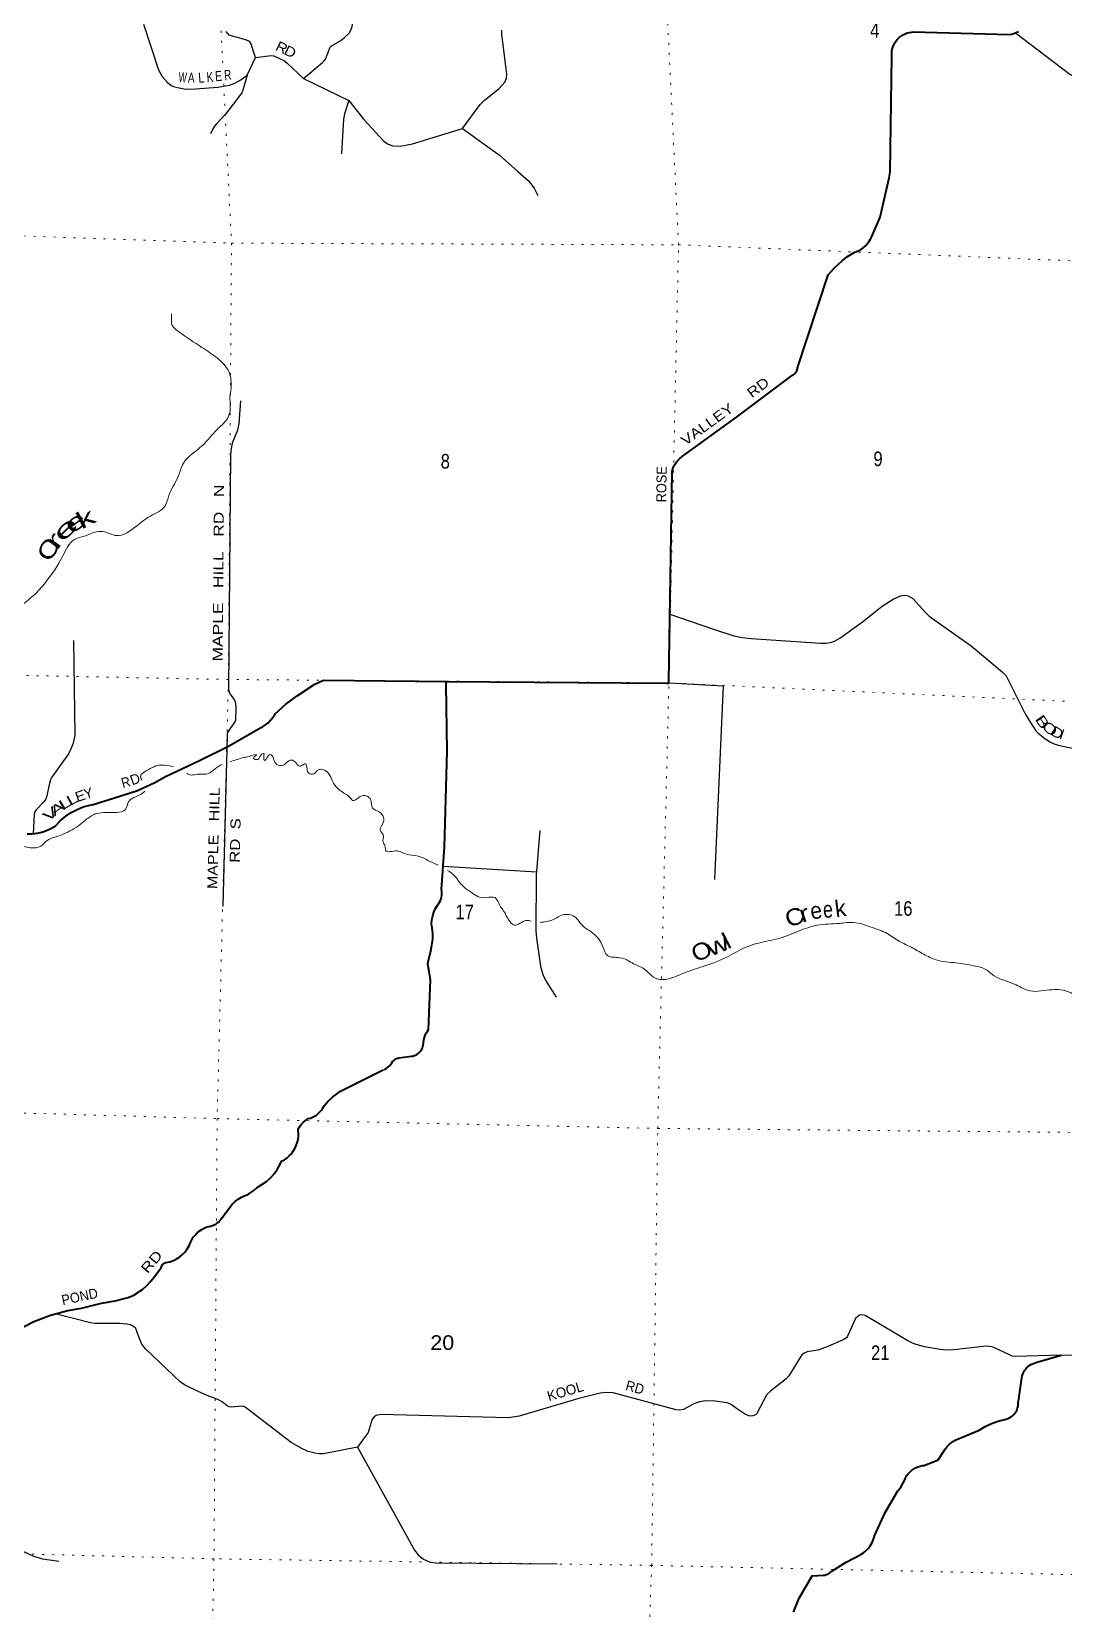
# Model space of a CAD drawing. Header units: feet. Extents: x -509309 to -252658, y -547785 to -360805.
# Drawn here: x -471661 to -459270, y -519846 to -500895 of the extents above; entities that cross this region are included whole.
import ezdxf
from ezdxf.enums import TextEntityAlignment as Align

# ---------------------------------------------------------------- set-up
doc = ezdxf.new("R2010")
doc.units = ezdxf.units.FT
doc.header["$LTSCALE"] = 80
doc.linetypes.add('DOTTED', pattern=[1.5, 0.3, -1.2])
for name, color, linetype, lineweight in [('26', 7, 'Continuous', 40), ('27', 7, 'Continuous', 13), ('29', 7, 'Continuous', 25), ('39', 7, 'Continuous', 13), ('7', 7, 'DOTTED', 13)]:
    doc.layers.add(name, color=color, linetype=linetype, lineweight=lineweight)
doc.layers.add('30', color=7, linetype='Continuous')
doc.layers.add('41', color=7, linetype='Continuous')

msp = doc.modelspace()

# ---------------------------------------------------------------- linework, layer by layer
at = {"layer": '26'}
msp.add_line((-467440.11, -513351.93), (-467437, -513350.43), dxfattribs=at)
for points in [[(-466687.8, -508689.66), (-464048.2, -508712.61), (-464015.05, -508712.9), (-464014.67, -508687.83), (-463976.38, -506181.68), (-463970.78, -506153.8), (-463962.29, -506126.66), (-463951.02, -506100.56), (-463937.07, -506075.78), (-463920.62, -506052.6), (-463901.83, -506031.26), (-463880.91, -506012), (-463858.1, -505995.03), (-463854.65, -505992.78), (-463203.46, -505520.74), (-462533.32, -505017.18), (-462522.58, -505010.78), (-462512.57, -505003.29), (-462503.4, -504994.8), (-462495.17, -504985.4), (-462487.96, -504975.19), (-462481.86, -504964.28), (-462476.93, -504952.79), (-462473.23, -504940.85), (-462470.8, -504928.59), (-462470.56, -504926.8), (-462103.64, -503812.73), (-462024.82, -503723.83), (-461937.14, -503643.66), (-461870.75, -503593.03), (-461790.53, -503545.83), (-461716.02, -503511.37), (-461687.05, -503491.41), (-461660.32, -503468.54), (-461636.13, -503442.99), (-461614.74, -503415.06), (-461596.38, -503385.04), (-461581.27, -503353.28), (-461581.13, -503352.94), (-461482.17, -503119.25), (-461374.43, -502650.04), (-461362.3, -502577.38), (-461340.41, -501190.45), (-461341.57, -501162.59), (-461339.81, -501134.77), (-461335.15, -501107.29), (-461327.65, -501080.44), (-461317.38, -501054.52), (-461304.45, -501029.82), (-461289.02, -501006.61), (-461271.24, -500985.14), (-461251.32, -500965.64), (-461229.46, -500948.33), (-461205.92, -500933.4), (-461180.95, -500921.01), (-461154.82, -500911.3), (-461127.81, -500904.38), (-461100.23, -500900.32), (-461083.4, -500899.27), (-459931.38, -500929.28), (-459902.9, -500924.46), (-459875.09, -500916.69), (-459848.23, -500906.06), (-459822.64, -500892.68)], [(-471713.27, -510519.2), (-471654.6, -510518.35), (-471596.33, -510511.36), (-471539.11, -510498.33), (-471483.57, -510479.38), (-471430.32, -510454.74), (-471379.93, -510424.66), (-471368.58, -510416.85), (-471312.95, -510359.3), (-471251.6, -510307.87), (-471185.22, -510263.15), (-471114.52, -510225.61), (-471040.29, -510195.66), (-470963.33, -510173.63), (-470922.23, -510165.35), (-470679.53, -510092.31), (-470392.11, -509998.53), (-470183.96, -509904.55), (-470054.48, -509832.05), (-469645.87, -509637.58), (-469300.11, -509467.33), (-468929.05, -509253.71), (-468891.58, -509234.63), (-468856.3, -509211.73), (-468823.61, -509185.28), (-468793.86, -509155.55), (-468767.39, -509122.88), (-468744.48, -509087.61), (-468739.55, -509078.84), (-468609.15, -508962.62), (-468472.71, -508864.15), (-468262.16, -508723.99), (-468160.55, -508676.86), (-466687.8, -508689.66)], [(-467430.47, -513345.09), (-467408.3, -513332.34), (-467387.58, -513317.34), (-467368.54, -513300.26), (-467351.39, -513281.28), (-467336.32, -513260.62), (-467330.7, -513251.57), (-467320.24, -513240.38), (-467308.67, -513230.36), (-467296.11, -513221.59), (-467282.7, -513214.19), (-467268.6, -513208.23), (-467254.71, -513203.97), (-467134.71, -513189.24), (-467105.45, -513187.57), (-467088.03, -513184.34), (-467071.05, -513179.32), (-467054.68, -513172.54), (-467039.11, -513164.09), (-467024.51, -513154.06), (-467011.03, -513142.56), (-466998.84, -513129.72), (-466988.05, -513115.67), (-466978.79, -513100.57), (-466971.16, -513084.58), (-466965.24, -513067.88), (-466961.1, -513050.66), (-466958.78, -513033.1), (-466958.26, -513019.48), (-466954.8, -512990.81), (-466948.36, -512962.66), (-466939.01, -512935.34), (-466926.86, -512909.14), (-466912.04, -512884.36), (-466897.66, -512864.86), (-466876.53, -512269.95), (-466906.93, -512072.55), (-466872.5, -511921.17), (-466857.11, -511853.03), (-466848.92, -511783.66), (-466848.03, -511713.82), (-466854.45, -511644.26), (-466863.15, -511596.61), (-466858.39, -511549.82), (-466848.77, -511503.78), (-466834.39, -511459.01), (-466815.41, -511415.98), (-466792.64, -511376.12), (-466778.5, -511358.54), (-466766.28, -511339.58), (-466756.1, -511319.44), (-466748.09, -511298.36), (-466742.32, -511276.55), (-466738.87, -511254.26), (-466737.76, -511231.72), (-466739.02, -511209.2), (-466742.62, -511186.93), (-466743.03, -511185.08), (-466706.28, -510674.85), (-466673.23, -509526.86), (-466687.14, -508727.31), (-466687.8, -508689.66)], [(-468751.77, -514596.84), (-468713.36, -514544.24), (-468680.66, -514487.91), (-468661.53, -514446.98), (-468628.57, -514428.84), (-468597.68, -514407.35), (-468569.21, -514382.76), (-468543.46, -514355.32), (-468520.73, -514325.34), (-468501.25, -514293.15), (-468485.24, -514259.1), (-468472.88, -514223.57), (-468464.31, -514186.93), (-468459.61, -514149.6), (-468458.83, -514111.99), (-468462, -514074.49), (-468463.97, -514061.81), (-468445.98, -514032.36), (-468425.01, -514004.96), (-468401.28, -513979.9), (-468375.07, -513957.45), (-468346.66, -513937.87), (-468342.03, -513935.08), (-468315.5, -513928.16), (-468289.83, -513918.51), (-468265.31, -513906.23), (-468242.21, -513891.46), (-468220.78, -513874.35), (-468201.26, -513855.09), (-468183.86, -513833.9), (-468168.77, -513811.01), (-468161.64, -513798.04), (-468109.26, -513735.34), (-468050.61, -513678.46), (-467986.33, -513628.02), (-467961.78, -513611.44), (-467440.97, -513350.11)], [(-471825.49, -516466.99), (-471634.34, -516369.59), (-471434.06, -516292.7), (-471226.84, -516237.17), (-471060.16, -516208.87), (-470821.62, -516147.5), (-470658.61, -516120.47), (-470503.95, -516080.7), (-470434.83, -516050.82), (-470389.15, -516024.14), (-470364.17, -516006.72), (-470330.9, -515983.52), (-470277.19, -515937.01), (-470228.64, -515885.14), (-470193.37, -515839.45), (-470126.67, -515750.68), (-470107.91, -515725.71), (-470098.79, -515700.68), (-470094.45, -515693.68), (-470089.09, -515686.78), (-470083.05, -515680.47), (-470076.37, -515674.83), (-470069.15, -515669.92), (-470061.45, -515665.79), (-470053.36, -515662.49), (-470052.74, -515662.31), (-470027.84, -515657.89), (-470002.74, -515650.9), (-469989.09, -515647.1), (-469951.78, -515632.36), (-469916.22, -515613.8), (-469882.79, -515591.62), (-469851.86, -515566.07), (-469823.77, -515537.43), (-469798.83, -515506.01), (-469777.3, -515472.15), (-469767.2, -515453.01), (-469755.3, -515420.1), (-469740.02, -515388.62), (-469721.54, -515358.91), (-469700.05, -515331.3), (-469675.79, -515306.08), (-469649.03, -515283.53), (-469620.06, -515263.91), (-469589.2, -515247.42), (-469556.78, -515234.25), (-469534.13, -515227.29), (-469512.48, -515223.56), (-469491.33, -515217.58), (-469470.93, -515209.43), (-469451.49, -515199.2), (-469433.23, -515186.98), (-469416.34, -515172.92), (-469401.01, -515157.18), (-469387.42, -515139.92), (-469383.06, -515133.5), (-469253.78, -514960.86), (-469219.53, -514928.92), (-469182.13, -514900.73), (-469141.98, -514876.61), (-469099.54, -514856.81), (-469057.88, -514842.33), (-468991.02, -514792.59), (-468953.23, -514759.2), (-468896.75, -514726.76), (-468843.97, -514688.61), (-468795.46, -514645.14), (-468751.77, -514596.84)], [(-460571.32, -517788.14), (-460539.41, -517774.64), (-460534.66, -517772.96), (-460291.2, -517673.87), (-460220.05, -517629.35), (-460144.64, -517592.5), (-460065.79, -517563.75), (-459984.36, -517543.39), (-459980.65, -517542.68), (-459961.07, -517537.77), (-459942.1, -517530.84), (-459923.97, -517521.96), (-459906.86, -517511.24), (-459890.96, -517498.79), (-459876.46, -517484.74), (-459863.5, -517469.26), (-459852.23, -517452.5), (-459842.77, -517434.66), (-459835.24, -517415.93), (-459829.7, -517396.52), (-459826.22, -517376.63), (-459824.83, -517356.49), (-459824.81, -517352.78), (-459781.87, -517045.25), (-459777.18, -517022.36), (-459770.13, -517000.09), (-459760.78, -516978.67), (-459749.25, -516958.35), (-459735.65, -516939.35), (-459720.15, -516921.87), (-459702.9, -516906.11), (-459684.1, -516892.24), (-459663.95, -516880.41), (-459642.68, -516870.75), (-459620.51, -516863.36), (-459614.18, -516861.72), (-459308.85, -516772.48)], [(-462519.41, -519853.86), (-462465.12, -519714.66), (-462452.46, -519687.4), (-462294.42, -519421.37), (-462161.85, -519413.25), (-462144.29, -519410.1), (-462127.16, -519405.13), (-462110.64, -519398.4), (-462094.91, -519389.97), (-462080.16, -519379.95), (-462066.53, -519368.44), (-462060.13, -519362.12), (-461886.67, -519256.96), (-461713.56, -519163.82), (-461681.71, -519142.46), (-461652.26, -519117.9), (-461625.54, -519090.39), (-461601.84, -519060.24), (-461581.42, -519027.77), (-461564.51, -518993.36), (-461551.29, -518957.36), (-461544.49, -518932.2), (-461420.47, -518659.63), (-461268.64, -518401.52), (-461264.36, -518395.07), (-461233.93, -518355.3), (-461207.82, -518312.56), (-461186.33, -518267.34), (-461177.84, -518245.23), (-461163.03, -518220.01), (-461145.66, -518196.47), (-461125.93, -518174.88), (-461104.04, -518155.47), (-461080.25, -518138.46), (-461054.81, -518124.02), (-461028.01, -518112.33), (-461000.12, -518103.5), (-460971.47, -518097.63), (-460952.97, -518095.47), (-460786.56, -518026.19), (-460700.73, -517900.39), (-460679.85, -517872.74), (-460656.2, -517847.44), (-460630.03, -517824.74), (-460601.63, -517804.9), (-460571.32, -517788.14)]]:
    msp.add_lwpolyline(points, dxfattribs=at)
at = {"layer": '29'}
for p, q in [((-469074.82, -501419.56), (-468972.88, -501204.42)), ((-468397.2, -501457.66), (-467853.63, -501722.62)), ((-466722.89, -510905.4), (-465604.77, -510975.64))]:
    msp.add_line(p, q, dxfattribs=at)
for points in [[(-468397.2, -501457.66), (-468169.49, -501267.67), (-468149.2, -501247.32), (-468136.62, -501223.96), (-468077.82, -501082.45), (-468068.37, -501071.22), (-468055.8, -501060.44), (-467949.1, -501001.59), (-467904.93, -500965.21), (-467852.84, -500914.9), (-467825.9, -500869.97), (-467813.6, -500834.76), (-467764.98, -500545.13), (-467757.64, -500508.81), (-467736.09, -500460.29), (-467691.56, -500387.75), (-467525.77, -500189.2), (-467236.21, -499793.7)], [(-470317.21, -500806.23), (-470140.17, -501353.95), (-470096.22, -501432.4), (-470035.15, -501500.68), (-469984.86, -501540.22), (-469956.89, -501553.66), (-469909.42, -501565.37), (-469832.24, -501580.78), (-469791.6, -501584.95), (-469693.88, -501583.34), (-469426.1, -501562.43), (-469287.96, -501536.62), (-469223.67, -501514.24), (-469151.45, -501475.53), (-469074.82, -501419.56)], [(-466490.74, -502058.97), (-466278.14, -501770.81), (-466227.32, -501716.29), (-466050.42, -501578.81), (-465983.05, -501500.66), (-465961.49, -501453.95), (-465960.86, -501405.58), (-466018.51, -500924.94), (-466018.97, -500878.95)], [(-468972.88, -501204.42), (-469031.32, -501031.85), (-469045.48, -501015.52), (-469068.82, -501001.15), (-469144.81, -500976.82), (-469266.4, -500947.25), (-469291.55, -500936.47), (-469304.32, -500923.37), (-469311.3, -500914.9), (-469325.67, -500893.34)], [(-459857, -500909.53), (-459203.19, -501404.38), (-459085.85, -501475.49), (-458830.8, -501586.9), (-458787.69, -501597.68), (-458733.01, -501602.66), (-458633.22, -501594.09), (-458526.66, -501562.51), (-458205.74, -501407.21), (-458159.04, -501396.43), (-458105.14, -501392.26), (-458036.9, -501407.21), (-457943.81, -501465.73), (-457853.7, -501536.59), (-457592.94, -501808.97), (-457451.36, -501989.4), (-457411.84, -502061.27), (-457389.77, -502120.88), (-457350.77, -502258.93), (-457332.8, -502388.31), (-457328.76, -502451.51), (-457337.84, -503672.87)], [(-468972.88, -501204.42), (-468786.83, -501180.83), (-468754.71, -501184.38), (-468625.18, -501247.32), (-468593.51, -501271.85), (-468397.2, -501457.66)], [(-469074.82, -501419.56), (-469128.1, -501599.5), (-469138.88, -501628.25), (-469148.88, -501646.95), (-469333.02, -501885.35), (-469444.22, -502000.2), (-469468.33, -502030.17), (-469492.72, -502075.67), (-469515.15, -502121.77)], [(-467853.63, -501722.62), (-467904.92, -501881.6), (-467917.63, -501944.1), (-467943.39, -502359.97)], [(-467853.63, -501722.62), (-467673.68, -501948.29), (-467434.33, -502208.63), (-467384.04, -502244.57), (-467326.56, -502266.13), (-467240.35, -502269.72), (-467090.34, -502239.62), (-466490.74, -502058.97)], [(-466490.74, -502058.97), (-466047.66, -502379.03), (-465827.44, -502575.06), (-465699.26, -502686.6), (-465631, -502772.84), (-465587.9, -502862.69)], [(-469154.15, -505325.8), (-469175.07, -505597.64), (-469191.31, -505675.55), (-469252.59, -505832.45), (-469267.66, -505894.92), (-469276.27, -505968.16), (-469297.81, -508781.5), (-469291.35, -508820.27), (-469283.91, -508837.49), (-469228.9, -508908.59), (-469218.81, -508936.1), (-469211.68, -508988.3), (-469209.53, -509028.15), (-469213.83, -509134.78), (-469215.99, -509159.55), (-469225.01, -509180.1), (-469308.58, -509304.42), (-469314.5, -509321.11), (-469315.58, -509347.5), (-469322.57, -509651.76), (-469366.7, -511384.82)], [(-464002.4, -507884.44), (-463491.19, -508061.43), (-463234.03, -508142.71), (-463136.13, -508162.65), (-463027.31, -508177.18), (-462196.13, -508233.19), (-462127.22, -508233.19), (-462076.74, -508224.19), (-462028.17, -508207.34), (-461963.57, -508172.87), (-461690.49, -507973.61), (-461456.82, -507787.66), (-461326.18, -507703.25), (-461235.74, -507664.48), (-461179.75, -507655.86), (-461143.7, -507662.45), (-461089.31, -507694.64), (-460935.54, -507864.37), (-460891.21, -507905.75), (-460387.18, -508263.41), (-460018.02, -508574.8), (-459969.57, -508625.24), (-459736.67, -509087.46), (-459650.88, -509228.42), (-459612.12, -509284.43), (-459588.48, -509307.47), (-459521.68, -509361.98), (-459444.16, -509413.68), (-459405.32, -509434.84), (-459344.01, -509455.08), (-458762.94, -509579.55)], [(-471157.04, -508197.98), (-471143.34, -509336.38), (-471162.55, -509432.06), (-471184.09, -509490.22), (-471219.34, -509557.75), (-471416.64, -509837.04), (-471433.87, -509871.51), (-471450.71, -509931.76), (-471481.24, -510078.31), (-471494.16, -510106.31), (-471514.55, -510135.24), (-471606.13, -510229.1), (-471623.36, -510252.79), (-471631.87, -510282.22), (-471643.49, -510522.1)], [(-464013.33, -508708.18), (-463365.39, -508741.58), (-463468.39, -511068.37)], [(-465565.01, -510480.05), (-465607.83, -511013.79), (-465611.89, -511683.92), (-465604.84, -511768.25), (-465596.23, -511824.26), (-465555.32, -512106.46), (-465526.63, -512206.81), (-465490.72, -512283.1), (-465369.09, -512478.3)], [(-467749.75, -517875.5), (-468158.47, -517957.85), (-468212.59, -517957.31), (-468264.27, -517948.69), (-468341.78, -517927.15), (-468419.31, -517892.68), (-468545.19, -517818.33), (-469097.61, -517397.21), (-469119.15, -517386.44), (-469137.22, -517382.9), (-469261.27, -517397.21), (-469289.26, -517392.9), (-469313.2, -517381.31), (-469373.24, -517332.58), (-469416.53, -517308.37), (-469554.04, -517255.12), (-469663.94, -517207.64), (-469824.88, -517128.65), (-469879.28, -517093.46), (-470292.71, -516694.93), (-470336.46, -516641.92), (-470363.77, -516585.06), (-470411.15, -516453.66), (-470440.49, -516424.94), (-470473.6, -516410.57), (-470518.82, -516401.96), (-470600.19, -516393.49), (-470900.15, -516390.79), (-470955.95, -516384.72), (-471377.22, -516277.47)], [(-459308.85, -516772.48), (-459857.56, -516789.71), (-459892.01, -516785.41), (-459928.15, -516769.62), (-460124.57, -516677.7), (-460167.21, -516667.44), (-460210.71, -516664.78), (-460595.57, -516709.6), (-460680.14, -516712.17), (-460759.81, -516703.55), (-460947.15, -516673.39), (-461048.97, -516645.5), (-461091.43, -516630.31), (-461149.57, -516600.15), (-461659.77, -516295.92), (-461696.53, -516287.78), (-461726.67, -516292.09), (-461750.36, -516307.17), (-461776.1, -516332.88), (-461872.03, -516546.07), (-461886.02, -516565.67), (-461924.78, -516589.37), (-462129.35, -516675.54), (-462229.5, -516710.89), (-462355.45, -516731.55), (-462393.82, -516747.42), (-462420.05, -516768.17), (-462574.28, -517019.87), (-462607.39, -517054.69), (-462796.89, -517203.33), (-462838.3, -517245.55), (-462958.39, -517470.46), (-462977.77, -517489.85), (-463008.6, -517500.07), (-463040.22, -517502.77), (-463094.05, -517485.54), (-463193.87, -517420.39), (-463274.93, -517358.44), (-463315.16, -517343.28), (-463457.97, -517326.13), (-463574.95, -517320.93), (-463649.62, -517330.43), (-463694.84, -517347.67), (-463733.34, -517365.52), (-463839.11, -517423.07), (-463882.18, -517431.68), (-463927.9, -517427.78), (-464683.22, -517224.88), (-464763.99, -517222.21), (-464838.27, -517229.19), (-465096.67, -517293.82), (-465811.58, -517504.93), (-465944.66, -517523.66), (-467472.24, -517485.91), (-467525.66, -517496.31), (-467551.5, -517511.39), (-467574.71, -517539), (-467624.71, -517700.96), (-467646.46, -517732.4), (-467749.75, -517875.5)], [(-456742.95, -516840.3), (-459308.85, -516772.48)], [(-467749.75, -517875.5), (-467067.02, -519111.95), (-467021.46, -519166.37), (-466959.36, -519219.66), (-466877.53, -519254.13), (-466808.62, -519262.75), (-465357.26, -519275.67)], [(-473078.5, -517944.51), (-472756.12, -518608.63), (-472715.24, -518657.44), (-472656.98, -518703.55), (-471639.39, -519184.82), (-471530.9, -519217.54), (-471333.96, -519245.59)]]:
    msp.add_lwpolyline(points, dxfattribs=at)
at = {"layer": '39'}
for points in [[(-472553.16, -510093.87), (-472559.44, -509994.68), (-472564.63, -509896.27), (-472528.21, -509815.14), (-472463.57, -509728.82), (-472378.49, -509629.07), (-472346.46, -509491.66), (-472275.69, -509401.51), (-472181.06, -509318.08), (-472102.28, -509228.17), (-472013.76, -509078.39), (-471942.24, -508962.2), (-471922.98, -508850.48), (-471908.41, -508692.5), (-471921.13, -508507.65), (-471947.26, -508370.52), (-471935.48, -508170.36), (-471892.97, -508017.21), (-471792.41, -507797.61), (-471638.07, -507659.8), (-471493.16, -507501.66), (-471285.55, -507184.96), (-471145.5, -506986.57), (-471011.89, -506942.39), (-470934.79, -506910.58), (-470788.02, -506896.87), (-470644.94, -506941.2), (-470398.9, -506822.14), (-470235.17, -506706.67), (-470061.31, -506587.48), (-470013.49, -506458.56), (-469906.98, -506241.13), (-469837.97, -506072.73), (-469611.26, -505858.86), (-469435.32, -505667.55), (-469319.61, -505548.65), (-469283.08, -505463.51), (-469279.08, -505255.09), (-469269.4, -505197.22), (-469265.6, -505135.17), (-469295.05, -504973.89), (-469434.67, -504809.35), (-469617.52, -504683.64), (-469896.74, -504492.93), (-469976.63, -504412.36), (-469981.64, -504307.95), (-469980.89, -504281.9)], [(-469276.74, -509652.28), (-469200.5, -509628.68), (-469117.55, -509603.06), (-469050.98, -509588.98), (-468964.26, -509571.49), (-468997.47, -509610.62), (-468947.79, -509626.12), (-468908.05, -509569.14), (-468877.54, -509554), (-468873.61, -509626.3), (-468869.83, -509634.44), (-468797.7, -509566.39), (-468774.06, -509581.12), (-468747.98, -509650.07), (-468718.91, -509685.01), (-468643.01, -509695.27), (-468606.14, -509668.29), (-468541, -509634.12), (-468495.62, -509659.52), (-468442.85, -509707.2), (-468400.15, -509686.41), (-468377.82, -509677.04), (-468355.51, -509737.85), (-468335.03, -509792.6), (-468273.05, -509798.44), (-468219.52, -509749.89), (-468112.09, -509779.13), (-468062.31, -509860.81), (-468004.92, -509956.75), (-467946.26, -510008.61), (-467881.25, -510048.63), (-467846, -510077.74), (-467807.03, -510116.99), (-467699.23, -510064.03), (-467592.27, -510109.29), (-467569.11, -510210.24), (-467521.83, -510239.71), (-467443.55, -510306.18), (-467439.56, -510376.48), (-467480.5, -510475.53), (-467438.16, -510536.94), (-467444.53, -510618.96), (-467423.53, -510655.67), (-467413.25, -510716.13), (-467271.12, -510724.34), (-467163.98, -510763.6), (-467024.27, -510785.77), (-466889.66, -510845.89), (-466783.2, -510896.12)], [(-470338, -509875.25), (-470353.21, -509831.25), (-470262.64, -509749.71), (-470169.1, -509704.34), (-470024.58, -509698.59), (-469957.32, -509714.42)], [(-469797.59, -509791.65), (-469788.89, -509799.79), (-469656.61, -509801.69), (-469566.41, -509802.35), (-469505.5, -509776.08), (-469415.27, -509706.56), (-469376.47, -509685.66)], [(-472713.63, -510163.25), (-472664.18, -510220.18), (-472506.44, -510242.88), (-472445.78, -510294.8), (-472359.94, -510377.54), (-472220.3, -510471.9), (-472051.3, -510591.19), (-471910.22, -510635.46), (-471796.6, -510658.86), (-471637.03, -510687.64), (-471523.57, -510646.88), (-471494.6, -510615.65), (-471307.76, -510532.94), (-471202.09, -510483.93), (-471098.01, -510420.83), (-471009.74, -510349.24), (-470897.42, -510278.37)], [(-470897.42, -510278.37), (-470766.62, -510262.18), (-470642.3, -510261.84), (-470534.97, -510224.91), (-470496.2, -510131.81), (-470457.1, -510096.87), (-470363.56, -510051.51), (-470301.07, -510005.17)], [(-466671.97, -510956.81), (-466582.04, -511025.42), (-466518.35, -511111.51), (-466438.29, -511186.06), (-466387.13, -511219.66), (-466308.38, -511270.11), (-466204.5, -511283.2), (-466100.27, -511284.27), (-466042.82, -511378.21), (-466006.26, -511431.42), (-465939.37, -511545.69), (-465867.15, -511613.99), (-465727.19, -511557.97), (-465667.41, -511566.43)], [(-465559.52, -511580.73), (-465410.2, -511551.29), (-465272.02, -511487.2), (-465130.7, -511523.45), (-465055.17, -511615.92), (-464949.12, -511693.24), (-464805.95, -511873.92), (-464752.8, -511977.76), (-464603.19, -512004.23), (-464494.1, -512045.55), (-464419.13, -512087.87), (-464345.81, -512118.11), (-464175.16, -512249.47), (-464103.5, -512267.63), (-463909.62, -512219.22)], [(-463909.62, -512219.22), (-463771.72, -512165.14), (-463646.19, -512122.73), (-463356.37, -512014.99), (-463120.23, -511891.62), (-462909.69, -511821.65), (-462679.58, -511768.29), (-462236.06, -511614.96), (-461968.76, -511592.77), (-461802.02, -511581.66), (-461577.2, -511642.43), (-461396.8, -511713.93), (-461247.14, -511808.59), (-461108.81, -511878.84), (-460956.86, -511963.54), (-460808.4, -512030.08), (-460572.88, -512067.11), (-460353.32, -512101.67), (-460212.23, -512145.94), (-460106.3, -512227.27), (-459981.48, -512279.08), (-459850.64, -512331.07), (-459680.26, -512402.27), (-459415.19, -512388.04), (-459221.44, -512413.82), (-459100.8, -512471.52), (-458839.4, -512515.33), (-458627.79, -512547.65), (-458386.26, -512584.86), (-458026.08, -512679.72), (-457584.63, -512807.05), (-457269.53, -512796.3), (-456999.77, -512828.33), (-456829.5, -512903.54), (-456527.4, -512926.5), (-456276.93, -512931.89), (-456262.6, -512937.14)]]:
    msp.add_spline(points, degree=3, dxfattribs=at)
at = {"layer": '7'}
msp.add_line((-469492.62, -498730.2), (-469366.81, -501303.49), dxfattribs=at)
for points in [[(-464332.87, -527586.33), (-464414.14, -524588.26), (-464221.61, -519294.27), (-464148.89, -514052.9), (-464014.9, -508703.05), (-463899.82, -503452.89), (-464124.08, -498838.72)], [(-469356.11, -501522.38), (-469262.7, -503432.87), (-469299.13, -508667.3), (-469434.77, -513934.89), (-469472.52, -519215.39), (-469578.16, -524485.87), (-469639.24, -528335.37)], [(-476634.19, -503194.08), (-474394.48, -503255.24), (-469262.7, -503432.87), (-463899.82, -503452.89), (-458638.74, -503666.42), (-453416.38, -503692.32), (-448825, -503971.45)], [(-444969.84, -509393.92), (-448069.23, -509342.41), (-453387.68, -508962.76), (-458790.86, -508949.57), (-464013.33, -508708.18), (-469299.13, -508667.3), (-474523.26, -508563.14), (-474919.06, -508546.44), (-476743.06, -508470.02)], [(-474031.19, -513802.67), (-469434.77, -513934.89), (-464148.89, -514052.9), (-458562.38, -514105.59), (-453281.87, -514201.39), (-447848.67, -514634.55), (-445071.93, -514694.57)], [(-445166.15, -519586.33), (-448109.57, -519517.46), (-453432.97, -519518.65), (-458689.2, -519415.55), (-464221.61, -519294.27), (-469472.52, -519215.39), (-474703.79, -519080.95), (-475201.92, -519053.24)]]:
    msp.add_lwpolyline(points, dxfattribs=at)

# ---------------------------------------------------------------- texts
at = {"layer": '27'}
for s, rotation, width, p in [('RD', 36.922, 1.2, (-463020.35, -505295.28)), ('VALLEY', 35.938, 1.2, (-463815.38, -505867.52)), ('ROSE', 89.125, 0.95, (-464047.87, -506542.15)), ('R', 15.306, 0.9, (-470565.35, -509971.24)), ('A', 35.008, 1.55, (-471386.26, -510313.13)), ('L', 31.596, 1.6, (-471290.2, -510240.22)), ('L', 28.3, 1.45, (-471201.72, -510186.55)), ('E', 19.179, 1.1, (-471113.32, -510139.47)), ('V', 38.062, 1.6, (-471467.72, -510379.9)), ('RD', 49.554, 1.25, (-470269.34, -515801.46)), ('POND', 11.889, 0.95, (-471287.1, -516173.28))]:
    msp.add_text(s, height=120, rotation=rotation, dxfattribs=dict(at, width=width)).set_placement(p)
for s, rotation, p in [('Y', 16.179, (-471015.16, -510102.33)), ('D', 20.249, (-470453.36, -509937.92))]:
    msp.add_text(s, height=120, rotation=rotation, dxfattribs=at).set_placement(p)
at = {"layer": '30'}
for s, rotation, width, p in [('R', 334.084, 1.15, (-468685.43, -501140.22)), ('D', 334.084, 1.15, (-468583.44, -501189.77)), ('W', 354.709, 0.65, (-469853.32, -501502.39)), ('A', 358.94, 0.75, (-469745.86, -501507.28)), ('L', 4.465, 0.85, (-469619.29, -501506.85)), ('K', 4.465, 0.75, (-469516.38, -501500.7)), ('E', 4.465, 0.8, (-469412.85, -501487.63)), ('R', 5.583, 0.75, (-469301.67, -501474.94)), ('B', 304.684, 1.5, (-459583.93, -509209.12)), ('O', 319.388, 1.45, (-459483.1, -509302.2)), ('D', 328.3, 1.3, (-459388.19, -509357.5)), ('I', 340.541, 0.95, (-459318, -509380.99))]:
    msp.add_text(s, height=120, rotation=rotation, dxfattribs=dict(at, width=width)).set_placement(p, align=Align.CENTER)
for s, rotation, width, p in [('MAPLE   HILL   RD   N', 89.561, 1.3, (-469368.95, -508451.18)), ('MAPLE   HILL', 88.541, 1.2, (-469433.89, -511182.8)), ('RD  S', 88.541, 1.25, (-469166, -510867.39)), ('RD', 344.964, 0.95, (-464543.94, -517189.43))]:
    msp.add_text(s, height=120, rotation=rotation, dxfattribs=dict(at, width=width)).set_placement(p)
msp.add_text('KOOL', height=120, rotation=16.452, dxfattribs=at).set_placement((-465454.4, -517325.46))
at = {"layer": '41'}
for s, rotation, width, p in [('e', 44.128, 2, (-471294.77, -507033.34)), ('e', 35.757, 1.65, (-471181.59, -506930.14)), ('k', 27.251, 1.6, (-471063.88, -506871.13)), ('r', 54.679, 1.85, (-471355.56, -507127.46)), ('C', 59.716, 1.35, (-471440.54, -507271.66)), ('C', 21.102, 1.15, (-462576.66, -511648.51)), ('r', 17.943, 1.3, (-462417.44, -511587.02)), ('e', 9.311, 0.95, (-462304.08, -511547.88)), ('e', 4.221, 0.8, (-462159.52, -511528.31)), ('O', 24.639, 1.15, (-463690.7, -512065.52)), ('w', 23.051, 1.35, (-463512.61, -511994.55)), ('l', 27.559, 1.15, (-463308.07, -511905.45))]:
    msp.add_text(s, height=200, rotation=rotation, dxfattribs=dict(at, width=width)).set_placement(p)
msp.add_text('k', height=200, rotation=7.323, dxfattribs=at).set_placement((-462011.63, -511519.96))
at = {"layer": '7'}
for s, width, p in [('4', 0.85, (-461600.89, -500968.15)), ('8', 0.85, (-466752.96, -506136.47)), ('9', 0.85, (-461561.09, -506107.33)), ('17', 0.85, (-466575.77, -511543.54)), ('16', 0.85, (-461314.03, -511501.53)), ('20', 1.1, (-466877.18, -516708.94)), ('21', 0.85, (-461590.06, -516831.26))]:
    msp.add_text(s, height=175, dxfattribs=dict(at, width=width)).set_placement(p)

doc.saveas('drawing.dxf')
